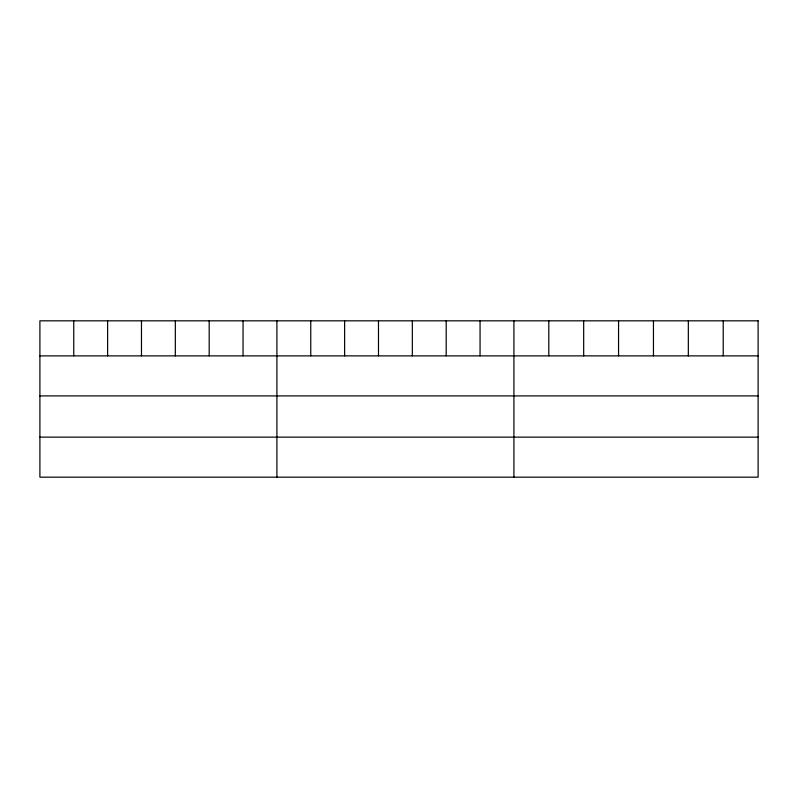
<?xml version="1.0" encoding="UTF-8"?>
<svg xmlns="http://www.w3.org/2000/svg" width="798" height="798" viewBox="0 0 798 798"><rect width="100%" height="100%" fill="white"/><g stroke="black" fill="none" stroke-linecap="round" stroke-linejoin="round"><path stroke-width="1.2" d="M39.9 355.878L758.1 355.878M39.9 395.908L758.1 395.908M39.9 437.144L758.1 437.144M723.217 320.826L723.217 355.878M688.335 320.826L688.335 355.878M653.452 320.826L653.452 355.878M618.56 320.826L618.56 355.878M583.677 320.826L583.677 355.878M548.795 320.826L548.795 355.878M513.912 320.826L513.912 477.174M480.057 320.826L480.057 355.878M446.192 320.826L446.192 355.878M412.337 320.826L412.337 355.878M378.481 320.826L378.481 355.878M344.626 320.826L344.626 355.878M310.761 320.826L310.761 355.878M276.906 320.826L276.906 477.174M243.051 320.826L243.051 355.878M209.186 320.826L209.186 355.878M175.331 320.826L175.331 355.878M141.475 320.826L141.475 355.878M107.62 320.826L107.62 355.878M73.755 320.826L73.755 355.878M758.1 320.826L39.9 320.826L39.9 477.174L758.1 477.174L758.1 320.826"/></g></svg>
